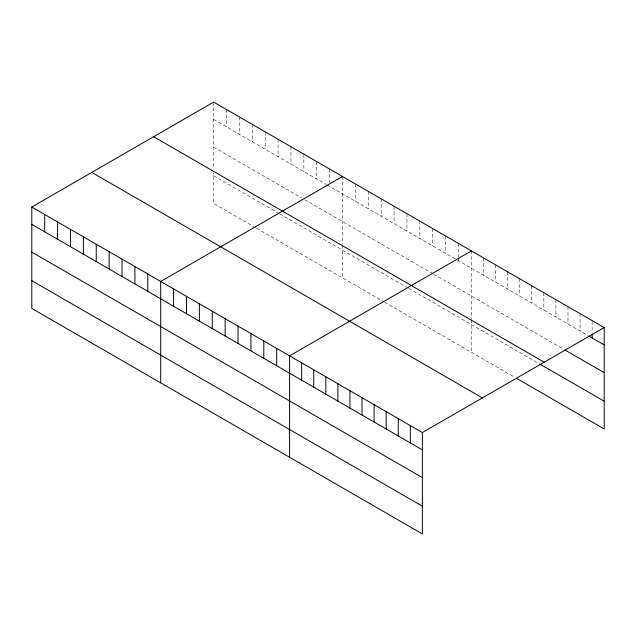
<?xml version="1.0" encoding="UTF-8"?>
<svg xmlns="http://www.w3.org/2000/svg" width="636" height="636" viewBox="0 0 636 636"><rect width="100%" height="100%" fill="white"/><g stroke="black" fill="none" stroke-linecap="round" stroke-linejoin="round"><path stroke-width="0.48" stroke-dasharray="3.18 2.39" d="M213.617 102.07L213.617 169.057M213.617 119.417L326.181 184.408M327.039 184.901L588.101 335.625M213.617 147.147L301.257 197.756M304.7 199.736L432.734 273.655M433.593 274.156L563.154 348.957M213.617 175.727L278.059 212.933M279.776 213.927L406.953 287.345M408.67 288.339L538.199 363.124M255.72 227.768L213.617 203.456L213.617 172.865M256.578 228.26L383.754 301.687M384.613 302.187L514.866 377.387M592.124 321.57L592.124 333.129M580.056 313.635L580.056 330.974M567.98 306.663L567.98 324.01M555.912 299.691L555.912 317.038M543.836 292.719L543.836 310.066M531.768 285.755L531.768 303.094M519.692 278.783L519.692 296.13M507.615 271.81L507.615 289.157M495.547 264.838L495.547 282.185M483.471 257.874L483.471 275.221M471.403 250.902L471.403 318.843M471.403 319.797L471.403 352.288M458.508 243.461L458.508 256.952M458.508 257.914L458.508 260.808M445.621 236.02L445.621 253.367M432.734 228.578L432.734 245.925M419.84 221.137L419.84 238.484M406.953 213.696L406.953 231.043M394.066 206.255L394.066 223.594M381.179 198.814L381.179 216.153M368.284 191.372L368.284 208.711M355.397 183.923L355.397 201.27M342.51 176.482L342.51 244.423M342.51 245.377L342.51 277.876M329.615 169.041L329.615 182.532M316.728 161.6L316.728 178.947M303.841 154.158L303.841 171.505M290.946 146.717L290.946 164.064M278.059 139.276L278.059 156.623M265.172 131.835L265.172 149.182M252.285 124.394L252.285 141.741M239.39 116.952L239.39 134.299M226.503 109.511L226.503 126.858"/><path stroke-width="0.95" d="M31.8 207.042L422.383 432.544L422.383 533.93L31.8 308.428L31.8 207.042L213.617 102.07L604.2 327.572L604.2 428.958L516.472 378.309M342.51 176.482L160.693 281.454L160.693 382.84M471.403 250.902L289.587 355.874L289.587 457.26M422.383 432.544L604.2 327.572M588.904 336.086L604.2 344.919M564.76 349.887L604.2 372.656M153.618 136.708L544.201 362.21M539.813 364.054L604.2 401.229M91.799 172.396L482.382 397.905M31.8 224.381L422.383 449.891M31.8 252.118L422.383 477.62M31.8 280.691L422.383 506.192M592.124 334.091L592.124 337.947M410.315 425.571L410.315 442.918M398.239 418.599L398.239 435.946M386.171 411.635L386.171 428.974M374.095 404.663L374.095 422.01M362.019 397.691L362.019 415.038M349.951 390.719L349.951 408.066M337.875 383.754L337.875 401.093M325.807 376.782L325.807 394.129M313.731 369.81L313.731 387.157M301.663 362.838L301.663 380.185M276.7 348.433L276.7 365.772M263.805 340.983L263.805 358.33M250.918 333.542L250.918 350.889M238.031 326.101L238.031 343.448M225.144 318.66L225.144 336.007M212.249 311.219L212.249 328.566M199.362 303.777L199.362 321.124M186.475 296.336L186.475 313.683M173.58 288.895L173.58 306.242M147.806 274.013L147.806 291.36M134.911 266.571L134.911 283.918M122.025 259.13L122.025 276.477M109.138 251.689L109.138 269.036M96.251 244.248L96.251 261.595M83.356 236.807L83.356 254.154M70.469 229.365L70.469 246.712M57.582 221.924L57.582 239.271M44.687 214.483L44.687 231.822"/></g></svg>
